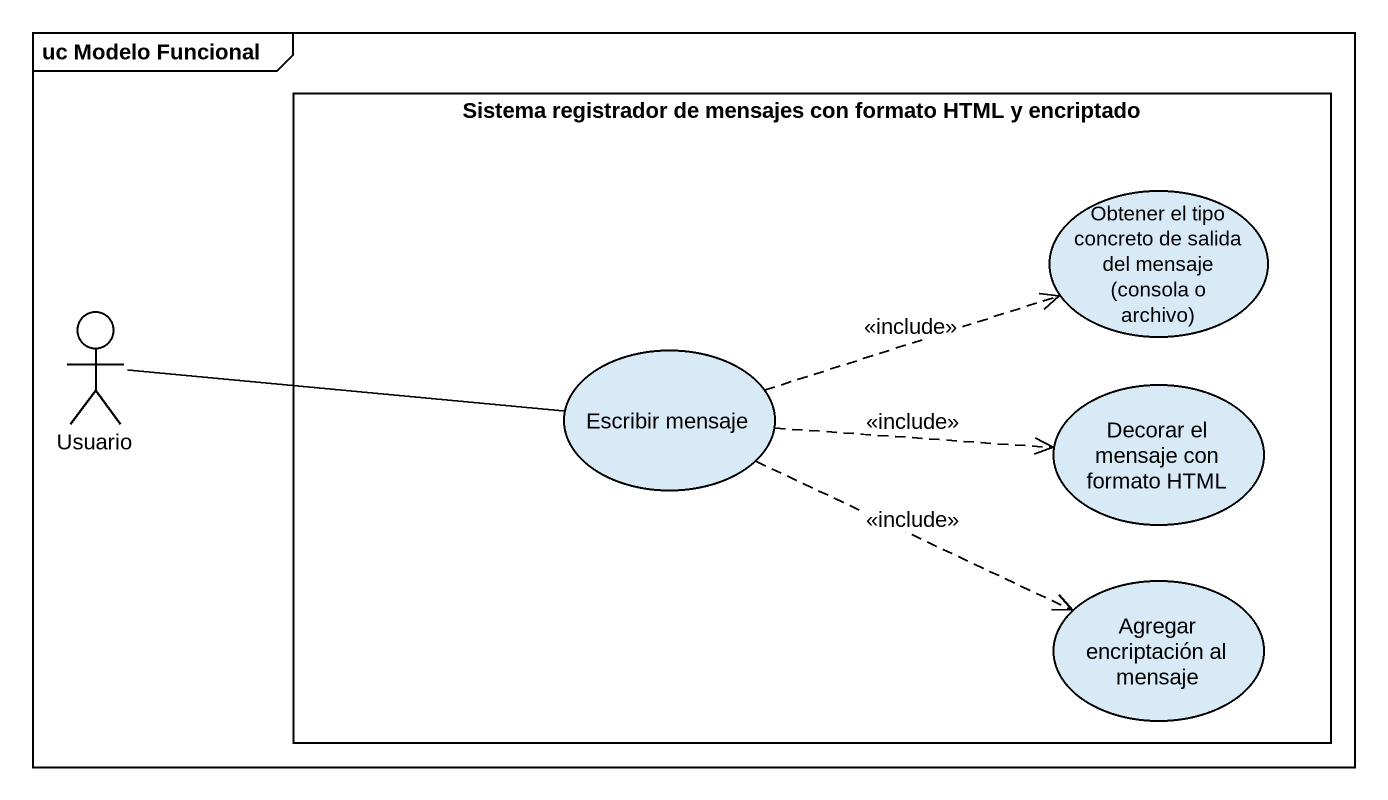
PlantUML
@startuml
mainframe uc Modelo Funcional
rectangle "Sistema registrador de mensajes con formato HTML y encriptado" as Sistema_registrador_de {
  usecase "Obtener el tipo concreto de salida del mensaje (consola o archivo)" as Obtener_el_tipo_concreto_de
  usecase "Escribir mensaje" as Escribir_mensaje
  usecase "Decorar el mensaje con formato HTML" as Decorar_el_mensaje_con
  usecase "Agregar encriptación al mensaje" as Agregar_encriptación_al
}
actor Usuario
Usuario -right- Escribir_mensaje
Escribir_mensaje .right.> Obtener_el_tipo_concreto_de : <<include>>
Escribir_mensaje .right.> Decorar_el_mensaje_con : <<include>>
Escribir_mensaje .right.> Agregar_encriptación_al : <<include>>
@enduml
